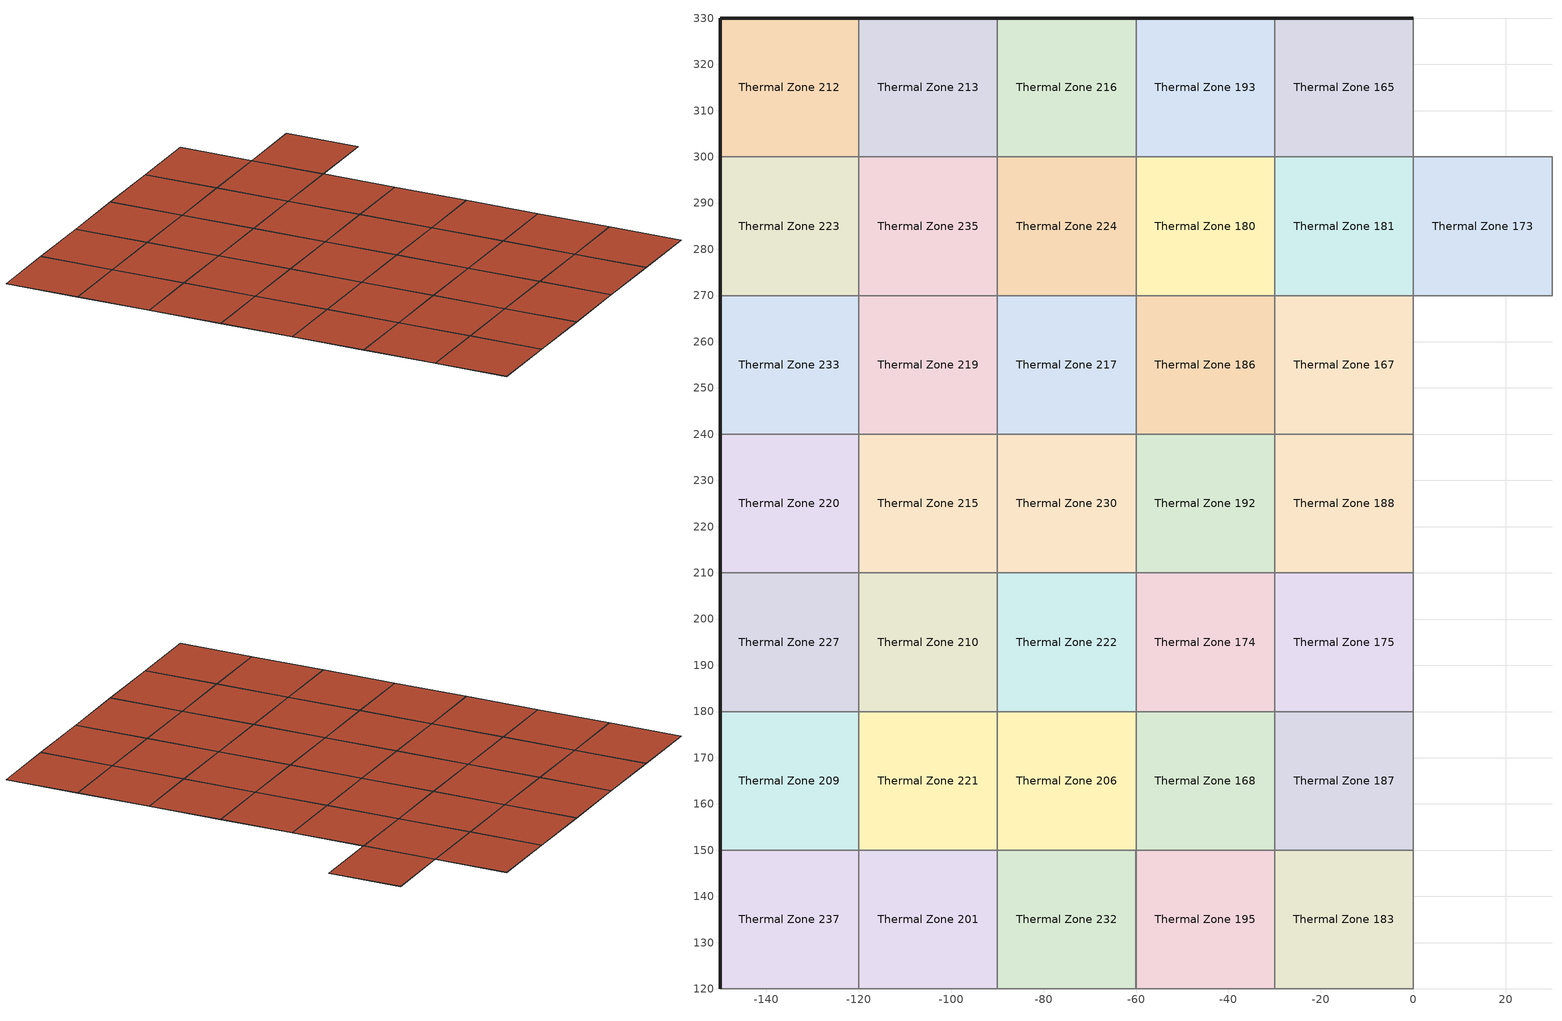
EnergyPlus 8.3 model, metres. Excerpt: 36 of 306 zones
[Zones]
Thermal Zone 165
 floor ground (ASHRAE 90.1-2004 ExtWall Mass ClimateZone 6): -30,330 0,330 0,300 -30,300 z-0.1
 wall outside (ASHRAE 90.1-2004 ExtWall Mass ClimateZone 6): 0,330 -30,330 z-0.1:0
 wall to Thermal Zone 197 (ASHRAE 90.1-2004 ExtWall Mass ClimateZone 6): 0,300 0,330 z-0.1:0
 wall to Thermal Zone 181 (ASHRAE 90.1-2004 ExtWall Mass ClimateZone 6): -30,300 0,300 z-0.1:0
 wall to Thermal Zone 193 (ASHRAE 90.1-2004 ExtWall Mass ClimateZone 6 Reversed): -30,330 -30,300 z-0.1:0
 roof outside (ASHRAE 90.1-2004 ExtWall Mass ClimateZone 6): -30,300 0,300 0,330 -30,330 z0
Thermal Zone 167
 floor ground (ASHRAE 90.1-2004 ExtWall Mass ClimateZone 6): -30,270 0,270 0,240 -30,240 z-0.1
 wall to Thermal Zone 181 (ASHRAE 90.1-2004 ExtWall Mass ClimateZone 6 Reversed): 0,270 -30,270 z-0.1:0
 wall to Thermal Zone 177 (ASHRAE 90.1-2004 ExtWall Mass ClimateZone 6): 0,240 0,270 z-0.1:0
 wall to Thermal Zone 188 (ASHRAE 90.1-2004 ExtWall Mass ClimateZone 6): -30,240 0,240 z-0.1:0
 wall to Thermal Zone 186 (ASHRAE 90.1-2004 ExtWall Mass ClimateZone 6 Reversed): -30,270 -30,240 z-0.1:0
 roof outside (ASHRAE 90.1-2004 ExtWall Mass ClimateZone 6): -30,240 0,240 0,270 -30,270 z0
Thermal Zone 168
 floor ground (ASHRAE 90.1-2004 ExtWall Mass ClimateZone 6): -60,180 -30,180 -30,150 -60,150 z-0.1
 wall to Thermal Zone 174 (ASHRAE 90.1-2004 ExtWall Mass ClimateZone 6 Reversed): -30,180 -60,180 z-0.1:0
 wall to Thermal Zone 187 (ASHRAE 90.1-2004 ExtWall Mass ClimateZone 6): -30,150 -30,180 z-0.1:0
 wall to Thermal Zone 195 (ASHRAE 90.1-2004 ExtWall Mass ClimateZone 6): -60,150 -30,150 z-0.1:0
 wall to Thermal Zone 206 (ASHRAE 90.1-2004 ExtWall Mass ClimateZone 6): -60,180 -60,150 z-0.1:0
 roof outside (ASHRAE 90.1-2004 ExtWall Mass ClimateZone 6): -60,150 -30,150 -30,180 -60,180 z0
Thermal Zone 173
 floor ground (ASHRAE 90.1-2004 ExtWall Mass ClimateZone 6): 0,300 30,300 30,270 0,270 z-0.1
 wall to Thermal Zone 197 (ASHRAE 90.1-2004 ExtWall Mass ClimateZone 6 Reversed): 30,300 0,300 z-0.1:0
 wall to Thermal Zone 179 (ASHRAE 90.1-2004 ExtWall Mass ClimateZone 6): 30,270 30,300 z-0.1:0
 wall to Thermal Zone 177 (ASHRAE 90.1-2004 ExtWall Mass ClimateZone 6): 0,270 30,270 z-0.1:0
 wall to Thermal Zone 181 (ASHRAE 90.1-2004 ExtWall Mass ClimateZone 6 Reversed): 0,300 0,270 z-0.1:0
 roof outside (ASHRAE 90.1-2004 ExtWall Mass ClimateZone 6): 0,270 30,270 30,300 0,300 z0
Thermal Zone 174
 floor ground (ASHRAE 90.1-2004 ExtWall Mass ClimateZone 6): -60,210 -30,210 -30,180 -60,180 z-0.1
 wall to Thermal Zone 192 (ASHRAE 90.1-2004 ExtWall Mass ClimateZone 6 Reversed): -30,210 -60,210 z-0.1:0
 wall to Thermal Zone 175 (ASHRAE 90.1-2004 ExtWall Mass ClimateZone 6): -30,180 -30,210 z-0.1:0
 wall to Thermal Zone 222 (ASHRAE 90.1-2004 ExtWall Mass ClimateZone 6): -60,210 -60,180 z-0.1:0
 roof outside (ASHRAE 90.1-2004 ExtWall Mass ClimateZone 6): -60,180 -30,180 -30,210 -60,210 z0
Thermal Zone 175
 floor ground (ASHRAE 90.1-2004 ExtWall Mass ClimateZone 6): -30,210 0,210 0,180 -30,180 z-0.1
 wall to Thermal Zone 188 (ASHRAE 90.1-2004 ExtWall Mass ClimateZone 6 Reversed): 0,210 -30,210 z-0.1:0
 wall to Thermal Zone 163 (ASHRAE 90.1-2004 ExtWall Mass ClimateZone 6): 0,180 0,210 z-0.1:0
 wall to Thermal Zone 187 (ASHRAE 90.1-2004 ExtWall Mass ClimateZone 6): -30,180 0,180 z-0.1:0
 roof outside (ASHRAE 90.1-2004 ExtWall Mass ClimateZone 6): -30,180 0,180 0,210 -30,210 z0
Thermal Zone 180
 floor ground (ASHRAE 90.1-2004 ExtWall Mass ClimateZone 6): -60,300 -30,300 -30,270 -60,270 z-0.1
 wall to Thermal Zone 193 (ASHRAE 90.1-2004 ExtWall Mass ClimateZone 6 Reversed): -30,300 -60,300 z-0.1:0
 wall to Thermal Zone 181 (ASHRAE 90.1-2004 ExtWall Mass ClimateZone 6): -30,270 -30,300 z-0.1:0
 wall to Thermal Zone 186 (ASHRAE 90.1-2004 ExtWall Mass ClimateZone 6): -60,270 -30,270 z-0.1:0
 wall to Thermal Zone 224 (ASHRAE 90.1-2004 ExtWall Mass ClimateZone 6): -60,300 -60,270 z-0.1:0
 roof outside (ASHRAE 90.1-2004 ExtWall Mass ClimateZone 6): -60,270 -30,270 -30,300 -60,300 z0
Thermal Zone 181
 floor ground (ASHRAE 90.1-2004 ExtWall Mass ClimateZone 6): -30,300 0,300 0,270 -30,270 z-0.1
 roof outside (ASHRAE 90.1-2004 ExtWall Mass ClimateZone 6): -30,270 0,270 0,300 -30,300 z0
Thermal Zone 183
 floor ground (ASHRAE 90.1-2004 ExtWall Mass ClimateZone 6): -30,150 0,150 0,120 -30,120 z-0.1
 wall to Thermal Zone 187 (ASHRAE 90.1-2004 ExtWall Mass ClimateZone 6 Reversed): 0,150 -30,150 z-0.1:0
 wall to Thermal Zone 172 (ASHRAE 90.1-2004 ExtWall Mass ClimateZone 6): 0,120 0,150 z-0.1:0
 wall to Thermal Zone 164 (ASHRAE 90.1-2004 ExtWall Mass ClimateZone 6): -30,120 0,120 z-0.1:0
 wall to Thermal Zone 195 (ASHRAE 90.1-2004 ExtWall Mass ClimateZone 6 Reversed): -30,150 -30,120 z-0.1:0
 roof outside (ASHRAE 90.1-2004 ExtWall Mass ClimateZone 6): -30,120 0,120 0,150 -30,150 z0
Thermal Zone 186
 floor ground (ASHRAE 90.1-2004 ExtWall Mass ClimateZone 6): -60,270 -30,270 -30,240 -60,240 z-0.1
 wall to Thermal Zone 192 (ASHRAE 90.1-2004 ExtWall Mass ClimateZone 6): -60,240 -30,240 z-0.1:0
 wall to Thermal Zone 217 (ASHRAE 90.1-2004 ExtWall Mass ClimateZone 6): -60,270 -60,240 z-0.1:0
 roof outside (ASHRAE 90.1-2004 ExtWall Mass ClimateZone 6): -60,240 -30,240 -30,270 -60,270 z0
Thermal Zone 187
 floor ground (ASHRAE 90.1-2004 ExtWall Mass ClimateZone 6): -30,180 0,180 0,150 -30,150 z-0.1
 wall to Thermal Zone 189 (ASHRAE 90.1-2004 ExtWall Mass ClimateZone 6): 0,150 0,180 z-0.1:0
 roof outside (ASHRAE 90.1-2004 ExtWall Mass ClimateZone 6): -30,150 0,150 0,180 -30,180 z0
Thermal Zone 188
 floor ground (ASHRAE 90.1-2004 ExtWall Mass ClimateZone 6): -30,240 0,240 0,210 -30,210 z-0.1
 wall to Thermal Zone 178 (ASHRAE 90.1-2004 ExtWall Mass ClimateZone 6): 0,210 0,240 z-0.1:0
 wall to Thermal Zone 192 (ASHRAE 90.1-2004 ExtWall Mass ClimateZone 6 Reversed): -30,240 -30,210 z-0.1:0
 roof outside (ASHRAE 90.1-2004 ExtWall Mass ClimateZone 6): -30,210 0,210 0,240 -30,240 z0
Thermal Zone 192
 floor ground (ASHRAE 90.1-2004 ExtWall Mass ClimateZone 6): -60,240 -30,240 -30,210 -60,210 z-0.1
 wall to Thermal Zone 230 (ASHRAE 90.1-2004 ExtWall Mass ClimateZone 6): -60,240 -60,210 z-0.1:0
 roof outside (ASHRAE 90.1-2004 ExtWall Mass ClimateZone 6): -60,210 -30,210 -30,240 -60,240 z0
Thermal Zone 193
 floor ground (ASHRAE 90.1-2004 ExtWall Mass ClimateZone 6): -60,330 -30,330 -30,300 -60,300 z-0.1
 wall outside (ASHRAE 90.1-2004 ExtWall Mass ClimateZone 6): -30,330 -60,330 z-0.1:0
 wall to Thermal Zone 216 (ASHRAE 90.1-2004 ExtWall Mass ClimateZone 6): -60,330 -60,300 z-0.1:0
 roof outside (ASHRAE 90.1-2004 ExtWall Mass ClimateZone 6): -60,300 -30,300 -30,330 -60,330 z0
Thermal Zone 195
 floor ground (ASHRAE 90.1-2004 ExtWall Mass ClimateZone 6): -60,150 -30,150 -30,120 -60,120 z-0.1
 wall to Thermal Zone 171 (ASHRAE 90.1-2004 ExtWall Mass ClimateZone 6): -60,120 -30,120 z-0.1:0
 wall to Thermal Zone 232 (ASHRAE 90.1-2004 ExtWall Mass ClimateZone 6): -60,150 -60,120 z-0.1:0
 roof outside (ASHRAE 90.1-2004 ExtWall Mass ClimateZone 6): -60,120 -30,120 -30,150 -60,150 z0
Thermal Zone 201
 floor ground (ASHRAE 90.1-2004 ExtWall Mass ClimateZone 6): -120,150 -90,150 -90,120 -120,120 z-0.1
 wall to Thermal Zone 221 (ASHRAE 90.1-2004 ExtWall Mass ClimateZone 6 Reversed): -90,150 -120,150 z-0.1:0
 wall to Thermal Zone 232 (ASHRAE 90.1-2004 ExtWall Mass ClimateZone 6): -90,120 -90,150 z-0.1:0
 wall to Thermal Zone 226 (ASHRAE 90.1-2004 ExtWall Mass ClimateZone 6): -120,120 -90,120 z-0.1:0
 wall to Thermal Zone 237 (ASHRAE 90.1-2004 ExtWall Mass ClimateZone 6 Reversed): -120,150 -120,120 z-0.1:0
 roof outside (ASHRAE 90.1-2004 ExtWall Mass ClimateZone 6): -120,120 -90,120 -90,150 -120,150 z0
Thermal Zone 206
 floor ground (ASHRAE 90.1-2004 ExtWall Mass ClimateZone 6): -90,180 -60,180 -60,150 -90,150 z-0.1
 wall to Thermal Zone 222 (ASHRAE 90.1-2004 ExtWall Mass ClimateZone 6 Reversed): -60,180 -90,180 z-0.1:0
 wall to Thermal Zone 232 (ASHRAE 90.1-2004 ExtWall Mass ClimateZone 6): -90,150 -60,150 z-0.1:0
 wall to Thermal Zone 221 (ASHRAE 90.1-2004 ExtWall Mass ClimateZone 6 Reversed): -90,180 -90,150 z-0.1:0
 roof outside (ASHRAE 90.1-2004 ExtWall Mass ClimateZone 6): -90,150 -60,150 -60,180 -90,180 z0
Thermal Zone 209
 floor ground (ASHRAE 90.1-2004 ExtWall Mass ClimateZone 6): -150,180 -120,180 -120,150 -150,150 z-0.1
 wall outside (ASHRAE 90.1-2004 ExtWall Mass ClimateZone 6): -150,180 -150,150 z-0.1:0
 wall to Thermal Zone 227 (ASHRAE 90.1-2004 ExtWall Mass ClimateZone 6 Reversed): -120,180 -150,180 z-0.1:0
 wall to Thermal Zone 221 (ASHRAE 90.1-2004 ExtWall Mass ClimateZone 6): -120,150 -120,180 z-0.1:0
 wall to Thermal Zone 237 (ASHRAE 90.1-2004 ExtWall Mass ClimateZone 6): -150,150 -120,150 z-0.1:0
 roof outside (ASHRAE 90.1-2004 ExtWall Mass ClimateZone 6): -150,150 -120,150 -120,180 -150,180 z0
Thermal Zone 210
 floor ground (ASHRAE 90.1-2004 ExtWall Mass ClimateZone 6): -120,210 -90,210 -90,180 -120,180 z-0.1
 wall to Thermal Zone 215 (ASHRAE 90.1-2004 ExtWall Mass ClimateZone 6 Reversed): -90,210 -120,210 z-0.1:0
 wall to Thermal Zone 222 (ASHRAE 90.1-2004 ExtWall Mass ClimateZone 6): -90,180 -90,210 z-0.1:0
 wall to Thermal Zone 221 (ASHRAE 90.1-2004 ExtWall Mass ClimateZone 6): -120,180 -90,180 z-0.1:0
 wall to Thermal Zone 227 (ASHRAE 90.1-2004 ExtWall Mass ClimateZone 6 Reversed): -120,210 -120,180 z-0.1:0
 roof outside (ASHRAE 90.1-2004 ExtWall Mass ClimateZone 6): -120,180 -90,180 -90,210 -120,210 z0
Thermal Zone 212
 floor ground (ASHRAE 90.1-2004 ExtWall Mass ClimateZone 6): -150,330 -120,330 -120,300 -150,300 z-0.1
 wall outside (ASHRAE 90.1-2004 ExtWall Mass ClimateZone 6): -120,330 -150,330 -150,300 z-0.1:0
 wall to Thermal Zone 213 (ASHRAE 90.1-2004 ExtWall Mass ClimateZone 6): -120,300 -120,330 z-0.1:0
 wall to Thermal Zone 223 (ASHRAE 90.1-2004 ExtWall Mass ClimateZone 6): -150,300 -120,300 z-0.1:0
 roof outside (ASHRAE 90.1-2004 ExtWall Mass ClimateZone 6): -150,300 -120,300 -120,330 -150,330 z0
Thermal Zone 213
 floor ground (ASHRAE 90.1-2004 ExtWall Mass ClimateZone 6): -120,330 -90,330 -90,300 -120,300 z-0.1
 wall outside (ASHRAE 90.1-2004 ExtWall Mass ClimateZone 6): -90,330 -120,330 z-0.1:0
 wall to Thermal Zone 216 (ASHRAE 90.1-2004 ExtWall Mass ClimateZone 6): -90,300 -90,330 z-0.1:0
 wall to Thermal Zone 235 (ASHRAE 90.1-2004 ExtWall Mass ClimateZone 6): -120,300 -90,300 z-0.1:0
 roof outside (ASHRAE 90.1-2004 ExtWall Mass ClimateZone 6): -120,300 -90,300 -90,330 -120,330 z0
Thermal Zone 215
 floor ground (ASHRAE 90.1-2004 ExtWall Mass ClimateZone 6): -120,240 -90,240 -90,210 -120,210 z-0.1
 wall to Thermal Zone 219 (ASHRAE 90.1-2004 ExtWall Mass ClimateZone 6 Reversed): -90,240 -120,240 z-0.1:0
 wall to Thermal Zone 230 (ASHRAE 90.1-2004 ExtWall Mass ClimateZone 6): -90,210 -90,240 z-0.1:0
 wall to Thermal Zone 220 (ASHRAE 90.1-2004 ExtWall Mass ClimateZone 6 Reversed): -120,240 -120,210 z-0.1:0
 roof outside (ASHRAE 90.1-2004 ExtWall Mass ClimateZone 6): -120,210 -90,210 -90,240 -120,240 z0
Thermal Zone 216
 floor ground (ASHRAE 90.1-2004 ExtWall Mass ClimateZone 6): -90,330 -60,330 -60,300 -90,300 z-0.1
 wall outside (ASHRAE 90.1-2004 ExtWall Mass ClimateZone 6): -60,330 -90,330 z-0.1:0
 wall to Thermal Zone 224 (ASHRAE 90.1-2004 ExtWall Mass ClimateZone 6): -90,300 -60,300 z-0.1:0
 roof outside (ASHRAE 90.1-2004 ExtWall Mass ClimateZone 6): -90,300 -60,300 -60,330 -90,330 z0
Thermal Zone 217
 floor ground (ASHRAE 90.1-2004 ExtWall Mass ClimateZone 6): -90,270 -60,270 -60,240 -90,240 z-0.1
 wall to Thermal Zone 224 (ASHRAE 90.1-2004 ExtWall Mass ClimateZone 6 Reversed): -60,270 -90,270 z-0.1:0
 wall to Thermal Zone 230 (ASHRAE 90.1-2004 ExtWall Mass ClimateZone 6): -90,240 -60,240 z-0.1:0
 wall to Thermal Zone 219 (ASHRAE 90.1-2004 ExtWall Mass ClimateZone 6 Reversed): -90,270 -90,240 z-0.1:0
 roof outside (ASHRAE 90.1-2004 ExtWall Mass ClimateZone 6): -90,240 -60,240 -60,270 -90,270 z0
Thermal Zone 219
 floor ground (ASHRAE 90.1-2004 ExtWall Mass ClimateZone 6): -120,270 -90,270 -90,240 -120,240 z-0.1
 wall to Thermal Zone 235 (ASHRAE 90.1-2004 ExtWall Mass ClimateZone 6 Reversed): -90,270 -120,270 z-0.1:0
 wall to Thermal Zone 233 (ASHRAE 90.1-2004 ExtWall Mass ClimateZone 6 Reversed): -120,270 -120,240 z-0.1:0
 roof outside (ASHRAE 90.1-2004 ExtWall Mass ClimateZone 6): -120,240 -90,240 -90,270 -120,270 z0
Thermal Zone 220
 floor ground (ASHRAE 90.1-2004 ExtWall Mass ClimateZone 6): -150,240 -120,240 -120,210 -150,210 z-0.1
 wall outside (ASHRAE 90.1-2004 ExtWall Mass ClimateZone 6): -150,240 -150,210 z-0.1:0
 wall to Thermal Zone 233 (ASHRAE 90.1-2004 ExtWall Mass ClimateZone 6 Reversed): -120,240 -150,240 z-0.1:0
 wall to Thermal Zone 227 (ASHRAE 90.1-2004 ExtWall Mass ClimateZone 6): -150,210 -120,210 z-0.1:0
 roof outside (ASHRAE 90.1-2004 ExtWall Mass ClimateZone 6): -150,210 -120,210 -120,240 -150,240 z0
Thermal Zone 221
 floor ground (ASHRAE 90.1-2004 ExtWall Mass ClimateZone 6): -120,180 -90,180 -90,150 -120,150 z-0.1
 roof outside (ASHRAE 90.1-2004 ExtWall Mass ClimateZone 6): -120,150 -90,150 -90,180 -120,180 z0
Thermal Zone 222
 floor ground (ASHRAE 90.1-2004 ExtWall Mass ClimateZone 6): -90,210 -60,210 -60,180 -90,180 z-0.1
 wall to Thermal Zone 230 (ASHRAE 90.1-2004 ExtWall Mass ClimateZone 6 Reversed): -60,210 -90,210 z-0.1:0
 roof outside (ASHRAE 90.1-2004 ExtWall Mass ClimateZone 6): -90,180 -60,180 -60,210 -90,210 z0
Thermal Zone 223
 floor ground (ASHRAE 90.1-2004 ExtWall Mass ClimateZone 6): -150,300 -120,300 -120,270 -150,270 z-0.1
 wall outside (ASHRAE 90.1-2004 ExtWall Mass ClimateZone 6): -150,300 -150,270 z-0.1:0
 wall to Thermal Zone 235 (ASHRAE 90.1-2004 ExtWall Mass ClimateZone 6): -120,270 -120,300 z-0.1:0
 wall to Thermal Zone 233 (ASHRAE 90.1-2004 ExtWall Mass ClimateZone 6): -150,270 -120,270 z-0.1:0
 roof outside (ASHRAE 90.1-2004 ExtWall Mass ClimateZone 6): -150,270 -120,270 -120,300 -150,300 z0
Thermal Zone 224
 floor ground (ASHRAE 90.1-2004 ExtWall Mass ClimateZone 6): -90,300 -60,300 -60,270 -90,270 z-0.1
 wall to Thermal Zone 235 (ASHRAE 90.1-2004 ExtWall Mass ClimateZone 6 Reversed): -90,300 -90,270 z-0.1:0
 roof outside (ASHRAE 90.1-2004 ExtWall Mass ClimateZone 6): -90,270 -60,270 -60,300 -90,300 z0
Thermal Zone 227
 floor ground (ASHRAE 90.1-2004 ExtWall Mass ClimateZone 6): -150,210 -120,210 -120,180 -150,180 z-0.1
 wall outside (ASHRAE 90.1-2004 ExtWall Mass ClimateZone 6): -150,210 -150,180 z-0.1:0
 roof outside (ASHRAE 90.1-2004 ExtWall Mass ClimateZone 6): -150,180 -120,180 -120,210 -150,210 z0
Thermal Zone 230
 floor ground (ASHRAE 90.1-2004 ExtWall Mass ClimateZone 6): -90,240 -60,240 -60,210 -90,210 z-0.1
 roof outside (ASHRAE 90.1-2004 ExtWall Mass ClimateZone 6): -90,210 -60,210 -60,240 -90,240 z0
Thermal Zone 232
 floor ground (ASHRAE 90.1-2004 ExtWall Mass ClimateZone 6): -90,150 -60,150 -60,120 -90,120 z-0.1
 wall to Thermal Zone 199 (ASHRAE 90.1-2004 ExtWall Mass ClimateZone 6): -90,120 -60,120 z-0.1:0
 roof outside (ASHRAE 90.1-2004 ExtWall Mass ClimateZone 6): -90,120 -60,120 -60,150 -90,150 z0
Thermal Zone 233
 floor ground (ASHRAE 90.1-2004 ExtWall Mass ClimateZone 6): -150,270 -120,270 -120,240 -150,240 z-0.1
 wall outside (ASHRAE 90.1-2004 ExtWall Mass ClimateZone 6): -150,270 -150,240 z-0.1:0
 roof outside (ASHRAE 90.1-2004 ExtWall Mass ClimateZone 6): -150,240 -120,240 -120,270 -150,270 z0
Thermal Zone 235
 floor ground (ASHRAE 90.1-2004 ExtWall Mass ClimateZone 6): -120,300 -90,300 -90,270 -120,270 z-0.1
 roof outside (ASHRAE 90.1-2004 ExtWall Mass ClimateZone 6): -120,270 -90,270 -90,300 -120,300 z0
Thermal Zone 237
 floor ground (ASHRAE 90.1-2004 ExtWall Mass ClimateZone 6): -150,150 -120,150 -120,120 -150,120 z-0.1
 wall outside (ASHRAE 90.1-2004 ExtWall Mass ClimateZone 6): -150,150 -150,120 z-0.1:0
 wall to Thermal Zone 205 (ASHRAE 90.1-2004 ExtWall Mass ClimateZone 6): -150,120 -120,120 z-0.1:0
 roof outside (ASHRAE 90.1-2004 ExtWall Mass ClimateZone 6): -150,120 -120,120 -120,150 -150,150 z0
[Building]
Building 1: North Axis {deg}=0; Solar Distribution=FullExteriorWithReflections
[Material] Thermal Absorptance=0.9
Name | Roughness | Thickness {m} | Conductivity {W/m-K} | Density {kg/m3} | Specific Heat {J/kg-K} | Solar Absorptance | Visible Absorptance
1/2IN Gypsum | Smooth | 0.0127 | 0.16 | 784.9 | 830 | 0.4 | 0.4
1IN Stucco | Smooth | 0.0253 | 0.6918 | 1858 | 837 | 0.92 | 0.92
8IN CONCRETE HW RefBldg | Rough | 0.2032 | 1.311 | 2240 | 836.8 | 0.7 | 0.7
Mass NonRes Wall Insulation-1.69 | MediumRough | 0.0623673 | 0.049 | 265 | 836.8 | 0.7 | 0.7
[Construction]
ASHRAE 90.1-2004 ExtWall Mass ClimateZone 6: 1IN Stucco, 8IN CONCRETE HW RefBldg, Mass NonRes Wall Insulation-1.69, 1/2IN Gypsum
ASHRAE 90.1-2004 ExtWall Mass ClimateZone 6 Reversed: 1/2IN Gypsum, Mass NonRes Wall Insulation-1.69, 8IN CONCRETE HW RefBldg, 1IN Stucco
[Zone]
Thermal Zone 165; Thermal Zone 167; Thermal Zone 168; Thermal Zone 173; Thermal Zone 174; Thermal Zone 175; Thermal Zone 180; Thermal Zone 181; Thermal Zone 183; Thermal Zone 186; Thermal Zone 187; Thermal Zone 188; Thermal Zone 192; Thermal Zone 193; Thermal Zone 195; Thermal Zone 201; Thermal Zone 206; Thermal Zone 209; Thermal Zone 210; Thermal Zone 212; Thermal Zone 213; Thermal Zone 215; Thermal Zone 216; Thermal Zone 217; Thermal Zone 219; Thermal Zone 220; Thermal Zone 221; Thermal Zone 222; Thermal Zone 223; Thermal Zone 224; Thermal Zone 227; Thermal Zone 230; Thermal Zone 232; Thermal Zone 233; Thermal Zone 235; Thermal Zone 237
